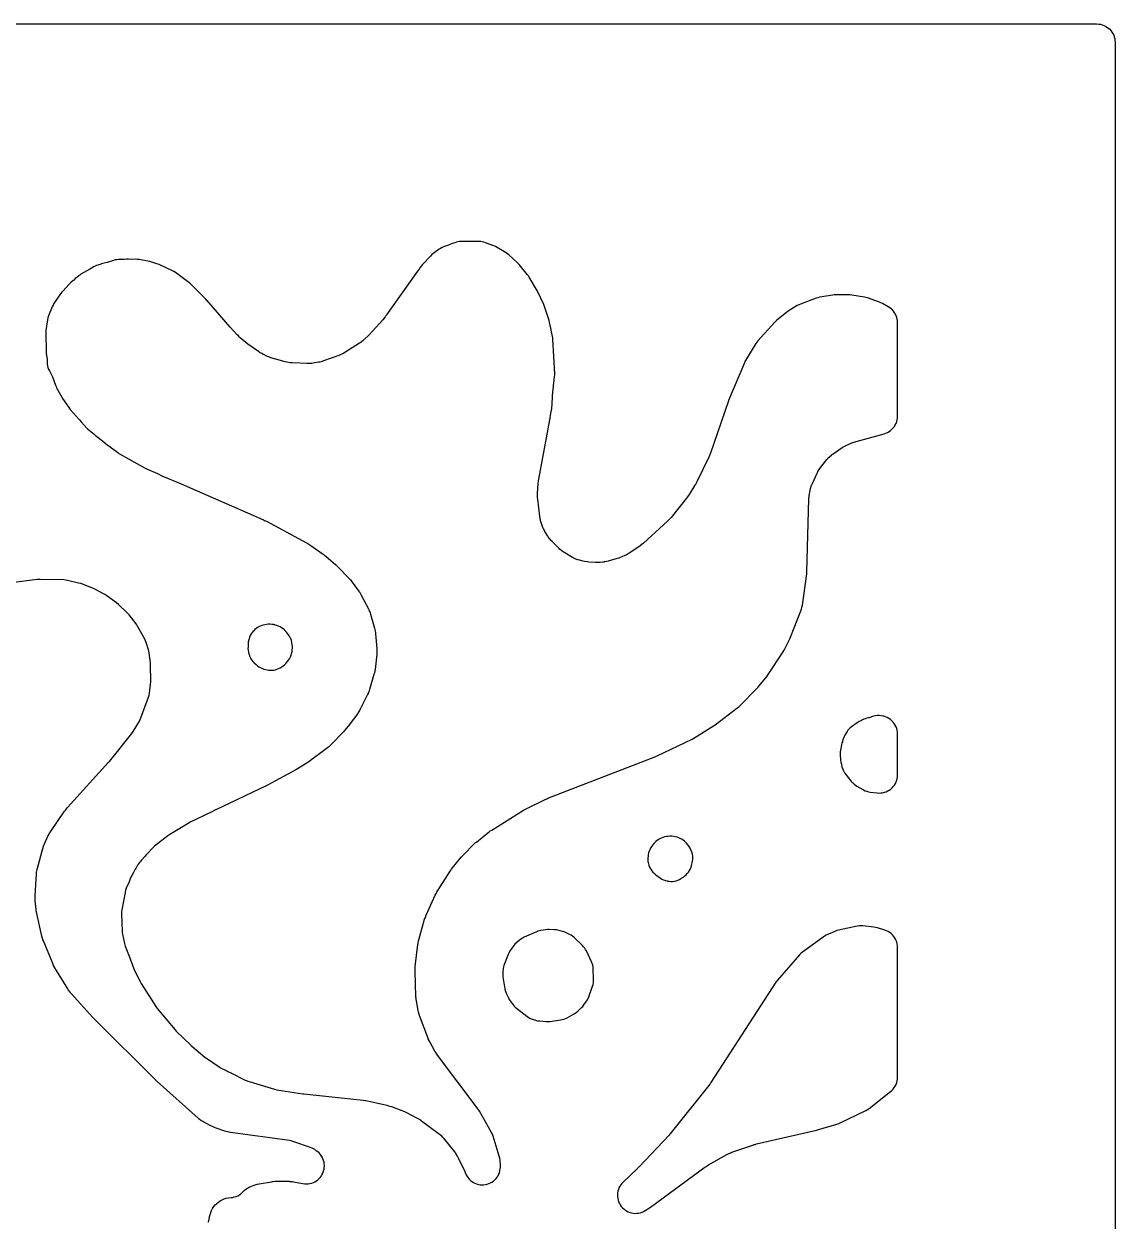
# Model space of a CAD drawing. Header units: millimetres. Extents: x 0 to 300, y 0 to 300.
# Drawn here: x 149.7 to 300.1, y 135.1 to 300.1 of the extents above; entities that cross this region are included whole.
import ezdxf

# ---------------------------------------------------------------- set-up
doc = ezdxf.new("R2010")
doc.units = ezdxf.units.MM
doc.layers.add('CUT', color=7, linetype='CONTINUOUS')

msp = doc.modelspace()

# ---------------------------------------------------------------- linework, layer by layer
at = {"layer": 'CUT'}
for points in [[(2.4114, 300.15), (297.5872, 300.15), (297.8933, 300.135), (298.1357, 300.099), (298.3734, 300.0395), (298.6041, 299.9569), (298.8256, 299.8521), (299.0358, 299.7262), (299.2326, 299.5802), (299.4142, 299.4156), (299.5787, 299.2341), (299.7247, 299.0373), (299.8507, 298.8271), (299.9554, 298.6056), (300.038, 298.3748), (300.0975, 298.1371), (300.1335, 297.8947), (300.1485, 297.5886), (300.1485, 2.4114)], [(175.0778, 134.9625), (175.1592, 135.1819), (175.2198, 135.408), (175.2589, 135.6388), (175.2728, 135.7529), (175.3375, 136.0466), (175.4299, 136.3327), (175.5492, 136.6086), (175.6943, 136.872), (175.8639, 137.1202), (176.0564, 137.3511), (176.2701, 137.5626), (176.503, 137.7528), (176.753, 137.9198), (177.0178, 138.0621), (177.295, 138.1786), (177.5821, 138.268), (177.8763, 138.3296), (178.2633, 138.3727), (178.2632, 138.3736), (178.441, 138.3939), (178.6885, 138.4479), (178.9293, 138.5267), (179.1608, 138.6295), (179.3807, 138.7552), (179.5868, 138.9025), (179.777, 139.0699), (180.0418, 139.328), (180.2698, 139.5121), (180.514, 139.6742), (180.797, 139.8262), (180.8251, 139.8397), (180.9845, 139.9114), (181.2011, 140.0029), (181.4039, 140.0818), (181.4404, 140.0947), (181.8579, 140.2164), (181.8956, 140.2251), (182.109, 140.2676), (183.8139, 140.556), (183.9705, 140.5791), (183.9986, 140.5827), (184.314, 140.6089), (184.3423, 140.6101), (184.5006, 140.6132), (186.0794, 140.6112), (186.2504, 140.6071), (186.281, 140.6057), (186.6216, 140.5741), (186.6519, 140.5698), (186.8208, 140.5424), (188.1527, 140.2948), (188.3948, 140.262), (188.6389, 140.2529), (188.8828, 140.2677), (189.1241, 140.3062), (189.3604, 140.3681), (189.5896, 140.4528), (189.8094, 140.5594), (190.0178, 140.687), (190.2127, 140.8344), (190.3923, 141), (190.5549, 141.1824), (190.6988, 141.3797), (190.8229, 141.5902), (190.9258, 141.8118), (191.0066, 142.0424), (191.0645, 142.2798), (191.0989, 142.5216), (191.1096, 142.7657), (191.0964, 143.0097), (191.0594, 143.2512), (190.999, 143.4879), (190.9159, 143.7177), (190.8107, 143.9382), (190.6844, 144.1474), (190.5384, 144.3432), (190.3739, 144.5239), (190.1926, 144.6877), (189.9962, 144.833), (189.7756, 144.98), (189.5966, 145.0887), (189.4092, 145.1821), (189.2146, 145.2595), (186.7697, 146.1149), (186.5283, 146.1859), (186.281, 146.2323), (178.1655, 147.3361), (177.9813, 147.3658), (177.9485, 147.372), (177.5857, 147.4587), (177.5537, 147.4681), (177.376, 147.5249), (176.1981, 147.934), (175.9448, 148.0323), (175.7755, 148.1053), (175.53, 148.2217), (174.4865, 148.764), (174.3492, 148.839), (174.3249, 148.853), (174.0815, 149.0065), (173.8518, 149.1797), (173.8302, 149.1975), (173.7114, 149.2993), (168.0561, 154.3566), (167.9815, 154.4252), (167.9314, 154.4725), (167.8586, 154.5431), (159.3694, 163.0037), (159.3018, 163.0728), (159.2564, 163.1205), (159.1906, 163.1913), (156.1867, 166.511), (156.072, 166.6439), (156.0521, 166.6681), (155.842, 166.9493), (155.8244, 166.9753), (155.7294, 167.1229), (153.9362, 170.0596), (153.8617, 170.1871), (153.8488, 170.2102), (153.7152, 170.4736), (153.7042, 170.4976), (153.6453, 170.633), (152.3564, 173.7629), (152.3001, 173.9081), (152.2905, 173.9343), (152.1962, 174.2311), (152.1889, 174.258), (152.1511, 174.4091), (151.444, 177.5059), (151.3988, 177.7369), (151.3731, 177.8947), (151.3425, 178.1281), (151.2257, 179.3047), (151.2138, 179.4565), (151.2122, 179.4838), (151.2068, 179.7882), (151.2074, 179.8154), (151.214, 179.9676), (151.4067, 182.9945), (151.4232, 183.181), (151.427, 183.2142), (151.4879, 183.5835), (151.495, 183.6162), (151.5392, 183.7982), (152.2614, 186.4775), (152.3045, 186.6252), (152.3128, 186.6515), (152.4169, 186.941), (152.4273, 186.9665), (152.4882, 187.1079), (152.972, 188.1699), (153.0438, 188.3188), (153.0573, 188.3451), (153.2203, 188.6327), (153.236, 188.6578), (153.3268, 188.7959), (155.284, 191.6334), (155.4337, 191.8356), (155.5399, 191.9693), (155.7028, 192.161), (161.3518, 198.3719), (161.372, 198.3945), (161.3757, 198.3986), (161.4579, 198.4961), (164.5426, 202.3505), (164.7292, 202.6177), (165.5973, 204.0514), (165.7129, 204.2651), (165.8072, 204.489), (166.8511, 207.3484), (166.9308, 207.6107), (166.9814, 207.8802), (167.1451, 209.1265), (167.1662, 209.4801), (167.1402, 211.7865), (167.12, 212.0773), (166.9429, 213.4541), (166.9051, 213.6715), (166.8483, 213.8848), (166.5342, 214.8839), (166.4477, 215.1178), (166.3382, 215.342), (165.3466, 217.1392), (165.2468, 217.3047), (165.1344, 217.462), (164.1713, 218.7059), (163.9261, 218.9786), (162.7223, 220.1344), (162.4474, 220.3629), (161.0954, 221.3322), (160.824, 221.5016), (159.375, 222.2818), (159.0523, 222.4271), (157.5072, 222.9951), (157.2158, 223.0824), (155.7032, 223.4374), (155.4485, 223.4834), (155.1904, 223.5028), (151.9031, 223.5795), (151.7091, 223.5765), (151.5158, 223.5585), (147.9738, 223.0883)]]:
    msp.add_lwpolyline(points, dxfattribs=at)
for points in [[(155.8502, 247.2609), (156.0634, 246.9878), (157.2843, 245.63), (157.3403, 245.5586), (157.5872, 245.2875), (157.6212, 245.2553), (158.3449, 244.4504), (158.4964, 244.296), (158.6607, 244.1551), (159.3641, 243.6032), (159.5164, 243.4589), (159.732, 243.2765), (160.5239, 242.6799), (160.8984, 242.3625), (161.1183, 242.1961), (161.3947, 242.01), (162.6075, 241.0583), (162.7679, 240.9424), (162.937, 240.8396), (166.3766, 238.9294), (166.5913, 238.8232), (168.0737, 238.177), (168.7617, 237.8328), (168.7915, 237.8182), (168.7969, 237.8156), (168.9247, 237.7581), (171.3461, 236.7503), (182.7293, 231.7876), (182.8721, 231.7217), (182.9682, 231.675), (183.1081, 231.6032), (188.649, 228.612), (188.8242, 228.5112), (188.9413, 228.4396), (189.1108, 228.3295), (190.9355, 227.0736), (191.0851, 226.965), (191.1849, 226.8888), (191.3291, 226.773), (192.7036, 225.6118), (194.6879, 223.5219), (194.799, 223.3817), (195.8275, 222.0186), (195.9227, 221.8867), (195.9392, 221.8627), (196.1119, 221.587), (196.1263, 221.5616), (196.2035, 221.4184), (197.18, 219.5093), (197.258, 219.3475), (197.2693, 219.3224), (197.2704, 219.3196), (197.2734, 219.3122), (197.2761, 219.3055), (197.2767, 219.3041), (197.2774, 219.3023), (197.2799, 219.2962), (197.4034, 218.9844), (197.4138, 218.954), (197.4677, 218.7827), (198.0276, 216.8447), (198.0742, 216.6672), (198.0817, 216.6352), (198.1486, 216.2745), (198.153, 216.242), (198.1731, 216.0596), (198.3429, 214.077), (198.3542, 213.8898), (198.3554, 213.8563), (198.3499, 213.4813), (198.3478, 213.4479), (198.331, 213.2611), (198.0902, 211.1707), (198.0683, 211.0109), (198.0637, 210.9824), (197.9994, 210.6664), (197.9924, 210.6383), (197.9502, 210.4827), (197.3335, 208.3917), (197.283, 208.2335), (197.2734, 208.2054), (197.1516, 207.8963), (197.1395, 207.8692), (197.0684, 207.719), (196.0479, 205.6797), (195.9764, 205.5439), (195.9631, 205.5199), (195.8038, 205.2576), (195.7886, 205.2347), (195.701, 205.1086), (195.1199, 204.3079), (194.3872, 203.3644), (193.9022, 202.7401), (193.7671, 202.5661), (193.7554, 202.551), (191.9954, 200.7672), (191.8918, 200.6662), (191.8729, 200.6485), (191.6546, 200.4589), (191.6344, 200.4427), (191.5199, 200.3543), (188.8126, 198.3478), (187.1851, 197.3279), (183.2578, 195.2133), (183.1801, 195.1727), (183.127, 195.1457), (183.0592, 195.1122), (176.116, 191.8118), (176.0928, 191.8006), (176.0887, 191.7986), (175.9922, 191.7489), (175.5826, 191.5265), (172.5291, 190.0621), (172.3179, 189.9481), (169.7757, 188.413), (169.5289, 188.243), (167.689, 186.8058), (167.53, 186.6705), (167.3828, 186.5225), (166.7349, 185.8137), (166.7279, 185.8073), (166.4915, 185.5599), (166.3772, 185.4225), (165.8571, 184.8536), (165.7316, 184.7051), (165.618, 184.5473), (165.4969, 184.3644), (165.4799, 184.344), (165.3469, 184.169), (165.2297, 183.9831), (165.1402, 183.826), (165.0102, 183.6297), (164.9051, 183.4562), (164.8145, 183.2748), (164.7713, 183.1789), (164.5361, 182.7662), (164.4265, 182.5502), (164.3382, 182.3246), (164.1945, 181.8967), (163.7919, 181.0019), (163.6861, 180.7237), (163.6142, 180.4349), (163.1694, 178.052), (163.1336, 177.7752), (163.1288, 177.4961), (163.2221, 175.0955), (163.2392, 174.8853), (163.2739, 174.6773), (163.541, 173.4093), (163.5871, 173.2254), (163.6469, 173.0456), (164.0004, 172.1045), (164.0676, 171.9121), (164.1226, 171.7791), (164.8342, 169.8841), (164.932, 169.6582), (165.6834, 168.133), (165.8196, 167.8914), (167.8575, 164.7032), (168.0463, 164.4457), (170.5107, 161.4993), (170.6846, 161.3118), (172.6708, 159.3785), (172.6959, 159.3544), (172.7005, 159.35), (172.8096, 159.2526), (174.6235, 157.7264), (174.8387, 157.5643), (176.6052, 156.3773), (176.8886, 156.2127), (177.56, 155.8797), (177.6418, 155.8295), (177.8124, 155.7422), (178.1974, 155.5635), (180.1959, 154.5721), (180.3814, 154.4893), (180.573, 154.4218), (180.8671, 154.3315), (180.8979, 154.3187), (181.0913, 154.2562), (181.3222, 154.1917), (184.2122, 153.3043), (184.5681, 153.2229), (188.1285, 152.6783), (188.194, 152.6692), (188.2087, 152.6673), (188.2572, 152.6617), (196.4618, 151.7903), (196.6762, 151.7612), (196.8212, 151.7373), (197.0337, 151.6959), (199.7287, 151.0897), (199.9659, 151.0281), (200.1254, 150.9811), (200.3581, 150.9042), (201.7864, 150.3796), (201.9988, 150.2942), (202.1412, 150.2318), (202.348, 150.1335), (203.9177, 149.3279), (204.0549, 149.2539), (204.0792, 149.2401), (204.3437, 149.0753), (204.3668, 149.0595), (204.4937, 148.969), (206.7967, 147.2527), (206.9195, 147.1572), (206.9411, 147.1396), (207.1555, 146.9503), (207.3534, 146.7439), (207.3718, 146.723), (207.4723, 146.6043), (209.0403, 144.671), (209.1763, 144.4926), (209.1996, 144.4602), (209.4385, 144.0807), (209.4577, 144.0456), (209.5597, 143.8458), (210.4548, 141.9548), (210.5784, 141.6675), (210.5794, 141.668), (210.6565, 141.4952), (210.7776, 141.2825), (210.9189, 141.0827), (211.079, 140.8976), (211.2565, 140.7291), (211.4497, 140.5787), (211.6566, 140.4479), (211.8753, 140.338), (212.1037, 140.2501), (212.3396, 140.1848), (212.5808, 140.143), (212.8249, 140.1249), (213.0696, 140.1308), (213.3125, 140.1606), (213.5514, 140.214), (213.7839, 140.2906), (214.0078, 140.3894), (214.2209, 140.5098), (214.4213, 140.6503), (214.607, 140.8098), (214.7762, 140.9867), (214.9272, 141.1793), (215.0587, 141.3857), (215.1694, 141.604), (215.2583, 141.8321), (215.3243, 142.0678), (215.3671, 142.3088), (215.386, 142.5528), (215.381, 142.7975), (215.3315, 143.5098), (215.2955, 143.7929), (215.2275, 144.0701), (214.3807, 146.8287), (214.2856, 147.0869), (214.1627, 147.3331), (212.4789, 150.287), (212.3074, 150.5484), (206.7112, 158.0141), (206.5711, 158.2143), (206.4805, 158.3532), (206.3537, 158.562), (205.6282, 159.8503), (205.5582, 159.9805), (205.5462, 160.004), (205.4219, 160.2721), (205.4117, 160.2966), (205.3576, 160.4341), (204.2371, 163.4544), (204.1841, 163.6072), (204.1752, 163.6348), (204.0893, 163.9465), (204.0828, 163.9747), (204.05, 164.1331), (203.8009, 165.4814), (203.7783, 165.6179), (203.7746, 165.6424), (203.7446, 165.9173), (203.7428, 165.942), (203.7354, 166.0802), (203.6122, 169.5832), (203.6099, 169.7296), (203.61, 169.7559), (203.6225, 170.0484), (203.6247, 170.0745), (203.6395, 170.2202), (204.0104, 173.2692), (204.0306, 173.4121), (204.0347, 173.4376), (204.0914, 173.7204), (204.0975, 173.7455), (204.134, 173.8851), (204.9365, 176.7303), (204.9779, 176.8669), (204.9857, 176.8912), (205.0839, 177.1592), (205.0936, 177.1828), (205.1502, 177.3138), (206.3958, 180.0499), (206.5161, 180.2909), (206.6035, 180.4513), (206.7408, 180.683), (208.4577, 183.3565), (208.574, 183.5272), (208.6562, 183.6409), (208.7818, 183.8049), (209.9789, 185.282), (210.106, 185.4307), (210.1949, 185.5294), (210.3296, 185.6713), (211.6805, 187.0222), (211.8233, 187.1577), (211.9227, 187.2472), (212.0724, 187.375), (213.6711, 188.6688), (213.8578, 188.8105), (213.9875, 188.9027), (214.1828, 189.0324), (218.5756, 191.758), (218.7364, 191.8524), (218.8472, 191.9137), (219.0125, 191.9999), (221.5456, 193.2419), (221.6913, 193.3095), (221.7912, 193.3533), (221.9396, 193.4146), (236.8089, 199.1856), (236.8431, 199.1992), (236.8493, 199.2017), (236.9914, 199.2645), (241.8158, 201.5776), (242.0428, 201.7013), (244.7731, 203.3773), (244.9792, 203.5185), (247.9971, 205.8151), (248.2501, 206.036), (250.8939, 208.6773), (251.0822, 208.888), (252.1788, 210.2643), (252.3146, 210.4521), (254.3616, 213.5761), (254.4988, 213.8128), (255.3043, 215.3963), (255.4106, 215.6356), (256.8855, 219.4862), (256.9719, 219.7571), (257.027, 220.036), (257.6272, 224.351), (257.6501, 224.6254), (257.9323, 234.6954), (257.9394, 234.8446), (257.9412, 234.8713), (257.9734, 235.1684), (257.9773, 235.1948), (258.0022, 235.3422), (258.1019, 235.868), (258.1516, 236.0922), (258.1616, 236.1318), (258.3016, 236.5687), (258.3164, 236.6068), (258.4061, 236.8181), (259.0553, 238.2249), (259.1567, 238.4282), (259.1758, 238.4638), (259.4144, 238.85), (259.4377, 238.883), (259.5742, 239.0646), (260.4131, 240.1135), (260.5362, 240.2595), (260.5589, 240.2851), (260.8049, 240.5355), (261.0752, 240.7596), (261.1025, 240.78), (261.2584, 240.8904), (262.5328, 241.7444), (262.6723, 241.8335), (262.6976, 241.8489), (262.9877, 242.0082), (263.0143, 242.0213), (263.1644, 242.0912), (263.8637, 242.3984), (263.9912, 242.4516), (264.0143, 242.4607), (264.2747, 242.5529), (264.2984, 242.5603), (264.431, 242.5991), (268.3067, 243.6568), (268.545, 243.7348), (268.7742, 243.8364), (268.9922, 243.9604), (269.1966, 244.1056), (269.3854, 244.2705), (269.5568, 244.4535), (269.709, 244.6528), (269.8405, 244.8663), (269.9499, 245.0919), (270.0361, 245.3274), (270.0984, 245.5703), (270.1359, 245.8182), (270.1485, 246.0686), (270.1485, 258.9806), (270.1369, 259.2209), (270.1023, 259.4591), (270.0449, 259.6928), (269.9653, 259.9199), (269.8643, 260.1383), (269.7427, 260.346), (269.6017, 260.541), (269.4427, 260.7216), (269.267, 260.886), (269.0763, 261.0328), (268.8723, 261.1605), (268.0576, 261.6179), (267.8621, 261.7167), (267.6588, 261.7979), (265.9846, 262.3832), (265.7848, 262.4438), (265.5807, 262.4876), (263.8498, 262.7834), (263.6243, 262.8115), (263.3972, 262.8189), (261.5906, 262.7962), (261.406, 262.7871), (261.2227, 262.7643), (259.3875, 262.4674), (259.1476, 262.4163), (258.9138, 262.342), (256.7448, 261.5337), (256.5177, 261.4359), (256.3013, 261.3163), (255.0879, 260.5646), (254.8375, 260.3873), (253.5145, 259.3231), (253.3644, 259.1922), (253.2253, 259.0499), (250.883, 256.454), (250.7345, 256.273), (250.6035, 256.0789), (249.2038, 253.779), (249.1119, 253.6144), (249.0327, 253.4434), (246.853, 248.2289), (246.8412, 248.2001), (246.8392, 248.1952), (246.7937, 248.0734), (244.3559, 240.9912), (244.2763, 240.7806), (244.2179, 240.6393), (244.1258, 240.4337), (242.4647, 237.0094), (242.375, 236.836), (242.311, 236.7199), (242.2124, 236.5515), (241.4285, 235.2892), (241.2961, 235.0905), (241.2019, 234.9584), (241.0571, 234.7685), (238.9103, 232.1308), (238.7334, 231.9287), (238.6085, 231.7959), (238.4175, 231.6069), (235.1294, 228.5786), (235.0198, 228.4816), (234.9998, 228.4646), (234.7697, 228.2837), (234.7485, 228.2683), (234.6283, 228.1847), (233.1476, 227.1974), (233.0139, 227.1122), (232.9896, 227.0975), (232.7118, 226.9444), (232.6864, 226.9318), (232.5429, 226.8642), (232.1421, 226.6858), (231.8936, 226.5856), (231.7227, 226.5237), (231.4677, 226.4415), (230.247, 226.0958), (230.0787, 226.0524), (230.0485, 226.0453), (229.7068, 225.982), (229.6761, 225.9777), (229.5034, 225.958), (229.1178, 225.923), (228.9786, 225.9129), (228.9537, 225.9116), (228.714, 225.9077), (228.6641, 225.9085), (228.6628, 225.9086), (228.6001, 225.9096), (228.5104, 225.9131), (227.566, 225.9682), (227.3867, 225.983), (227.3547, 225.9864), (226.9994, 226.0416), (226.9679, 226.0481), (226.7925, 226.0884), (226.2751, 226.2206), (226.1081, 226.2674), (226.0784, 226.2765), (225.7782, 226.3836), (225.4891, 226.518), (225.4616, 226.5323), (225.3098, 226.6162), (224.2465, 227.2358), (224.1096, 227.3196), (224.0854, 227.3351), (223.8441, 227.505), (223.6181, 227.6949), (223.5969, 227.7143), (223.4809, 227.8252), (222.4986, 228.806), (222.3518, 228.9611), (222.3461, 228.9675), (221.9712, 229.4559), (221.9205, 229.5321), (221.6124, 230.0252), (221.5185, 230.1841), (221.5024, 230.2129), (221.3385, 230.5436), (221.3254, 230.5739), (221.2558, 230.7449), (221.0517, 231.2847), (220.9777, 231.5), (220.9657, 231.5387), (220.8576, 231.9805), (220.8503, 232.0204), (220.8165, 232.2455), (220.5298, 234.6511), (220.5129, 234.828), (220.5106, 234.8596), (220.5022, 235.2147), (220.5029, 235.2464), (220.5113, 235.4238), (220.611, 236.8285), (220.6316, 237.0368), (220.6496, 237.1779), (220.6818, 237.3848), (222.1975, 245.5951), (222.2036, 245.6295), (222.2047, 245.6357), (222.2251, 245.7814), (222.2745, 246.23), (222.4628, 247.1412), (222.4967, 247.3491), (222.5129, 247.5591), (222.5316, 248.0893), (222.5317, 248.0896), (222.5745, 248.4291), (222.5824, 248.5665), (222.5841, 248.8186), (222.5728, 248.9379), (222.8591, 251.5359), (222.873, 251.7363), (222.8708, 251.9372), (222.628, 256.6916), (222.6102, 256.8884), (222.5768, 257.0832), (222.4, 257.9163), (222.3989, 257.9264), (222.3802, 258.0095), (222.1665, 259.016), (222.0966, 259.2758), (221.4684, 261.1918), (221.3603, 261.4659), (220.5011, 263.3163), (220.3785, 263.5477), (219.3533, 265.26), (219.2442, 265.4267), (219.1222, 265.5842), (217.9582, 266.969), (217.7258, 267.2107), (216.5228, 268.3039), (216.3452, 268.4509), (216.1549, 268.5809), (214.924, 269.3409), (214.7091, 269.4594), (214.4836, 269.5563), (213.3129, 269.9926), (213.1007, 270.0611), (212.8834, 270.1104), (212.6625, 270.1401), (212.4398, 270.15), (209.9679, 270.15), (209.7451, 270.1401), (209.5241, 270.1103), (209.3066, 270.0609), (209.0944, 269.9924), (208.7694, 269.8712), (208.6305, 269.8347), (208.4216, 269.7594), (208.2262, 269.6687), (207.5432, 269.4139), (207.3319, 269.3238), (207.1297, 269.2147), (206.9384, 269.0875), (206.0651, 268.4471), (205.8869, 268.3035), (205.7226, 268.1441), (204.6566, 267.0109), (204.4394, 266.7457), (204.2929, 266.5394), (204.2883, 266.5343), (204.1569, 266.3591), (203.9551, 266.064), (199.6891, 260.0587), (199.6113, 259.9531), (199.5571, 259.8822), (199.4756, 259.7794), (199.1486, 259.3812), (197.2957, 257.3046), (196.5832, 256.6301), (196.4505, 256.5103), (196.4263, 256.4895), (196.1447, 256.2697), (196.1186, 256.2512), (195.9702, 256.1516), (193.9206, 254.8455), (193.7402, 254.7376), (193.7075, 254.7192), (193.33, 254.5345), (193.2955, 254.5199), (193.0996, 254.4437), (190.9832, 253.6877), (190.824, 253.6349), (190.7953, 253.626), (190.4707, 253.5419), (190.4414, 253.5357), (190.2766, 253.5046), (189.5655, 253.3868), (189.375, 253.3603), (189.3409, 253.3564), (188.9573, 253.3328), (188.923, 253.3324), (188.7308, 253.3354), (186.6539, 253.4205), (186.4334, 253.436), (186.3943, 253.44), (185.958, 253.5099), (185.9196, 253.5184), (185.7053, 253.5725), (183.901, 254.0851), (183.7516, 254.131), (183.725, 254.1397), (183.4324, 254.2499), (183.4066, 254.2609), (183.264, 254.325), (182.6305, 254.6261), (182.4855, 254.6989), (182.4599, 254.7124), (182.1801, 254.8765), (182.1557, 254.8922), (182.0213, 254.9831), (180.5446, 256.03), (179.5158, 256.8964), (179.3548, 257.0401), (179.2483, 257.1407), (179.0959, 257.2935), (178.0993, 258.3509), (174.897, 262.0556), (174.8739, 262.082), (174.8697, 262.0868), (174.7685, 262.1941), (172.6836, 264.2772), (172.545, 264.4056), (172.3971, 264.5232), (170.5677, 265.8677), (170.3638, 266.0027), (170.1476, 266.1172), (168.3176, 266.9743), (167.9803, 267.1035), (167.0342, 267.3893), (166.7523, 267.4569), (165.5712, 267.6687), (165.3284, 267.7), (165.0837, 267.7075), (164.3854, 267.6946), (164.1079, 267.7175), (163.8187, 267.7079), (163.4911, 267.678), (162.7065, 267.6635), (162.472, 267.6481), (162.24, 267.6107), (162.0125, 267.5518), (161.1626, 267.2883), (160.7484, 267.1873), (160.5647, 267.135), (160.3856, 267.0688), (160.1787, 266.9833), (159.6941, 266.833), (159.4849, 266.7578), (159.2832, 266.6643), (159.0906, 266.5533), (158.9814, 266.4837), (158.9181, 266.4548), (158.7565, 266.3659), (157.5439, 265.6398), (157.3824, 265.5344), (157.2295, 265.4169), (156.971, 265.2018), (156.7473, 265.0408), (156.5389, 264.8519), (156.4865, 264.7987), (156.12, 264.4939), (155.8557, 264.2389), (155.079, 263.3708), (154.9961, 263.2866), (154.8374, 263.1096), (154.7628, 263.0085), (154.7252, 262.9628), (154.6084, 262.7946), (154.4973, 262.6198), (153.82, 261.6036), (153.6876, 261.3808), (153.579, 261.1454), (153.0829, 259.9049), (152.9927, 259.6359), (152.9335, 259.3584), (152.7064, 257.8888), (152.6826, 257.6739), (152.6775, 257.4578), (152.7244, 255.0764), (152.756, 254.7265), (152.8815, 253.9502), (152.8822, 253.5024), (152.8946, 253.2565), (152.9312, 253.013), (152.9916, 252.7743), (153.0751, 252.5428), (153.1811, 252.3205), (153.6089, 251.526), (154.026, 250.3499), (154.0998, 250.1655), (154.188, 249.9876), (154.8847, 248.7113), (155.0067, 248.5108)], [(181.8786, 211.6827), (182.0669, 211.5506), (182.2665, 211.4364), (182.4758, 211.341), (182.7576, 211.2279), (182.9752, 211.1519), (183.1989, 211.0964), (183.4268, 211.0617), (183.6569, 211.0481), (183.8872, 211.0558), (184.1159, 211.0846), (184.1187, 211.0851), (184.3483, 211.1362), (184.5721, 211.2085), (184.7881, 211.3016), (185.0138, 211.4118), (185.2257, 211.5282), (185.4253, 211.6645), (185.6108, 211.8195), (185.7805, 211.9916), (185.9907, 212.2265), (186.1555, 212.4314), (186.2978, 212.6525), (186.4162, 212.8872), (186.5092, 213.1332), (186.5843, 213.3683), (186.6489, 213.6127), (186.6885, 213.8624), (186.7027, 214.1147), (186.6913, 214.3673), (186.6663, 214.628), (186.6257, 214.8965), (186.5563, 215.1589), (186.4589, 215.4123), (186.4045, 215.5178), (186.393, 215.545), (186.3481, 215.6272), (186.3345, 215.6537), (186.3228, 215.6736), (186.274, 215.763), (186.2485, 215.8004), (186.1714, 215.9318), (186.0381, 216.1358), (185.8856, 216.3258), (185.7153, 216.5001), (185.6942, 216.5178), (185.5425, 216.6654), (185.3465, 216.8212), (185.1359, 216.9566), (185.0017, 217.0336), (184.7639, 217.1538), (184.5147, 217.248), (184.2568, 217.3152), (184.1538, 217.3305), (184.0873, 217.3478), (183.8448, 217.3861), (183.5996, 217.4004), (183.3543, 217.3906), (183.1284, 217.3704), (182.9023, 217.3398), (182.6799, 217.2887), (182.4632, 217.2175), (182.2538, 217.1268), (182.0895, 217.0466), (181.8906, 216.938), (181.7024, 216.8119), (181.5263, 216.6693), (181.3639, 216.5113), (181.3028, 216.4462), (181.1452, 216.2611), (181.0063, 216.0615), (180.8875, 215.8494), (180.7898, 215.6268), (180.7143, 215.3957), (180.6711, 215.2383), (180.6121, 214.963), (180.5844, 214.6827), (180.5884, 214.4012), (180.5901, 214.3776), (180.5826, 214.3006), (180.5708, 214.0531), (180.5836, 213.8055), (180.6208, 213.5605), (180.6821, 213.3203), (180.7668, 213.0874), (180.7905, 213.0382), (180.873, 212.8424), (180.9839, 212.6359), (181.1136, 212.4407), (181.261, 212.2585), (181.4248, 212.0909), (181.7033, 211.8316)], [(263.8211, 195.6759), (263.9101, 195.5924), (263.9759, 195.5175), (264.1554, 195.3497), (264.3505, 195.2003), (264.5593, 195.0708), (265.4752, 194.5635), (265.692, 194.4567), (265.9181, 194.3714), (266.1514, 194.3083), (266.3896, 194.268), (267.3515, 194.153), (267.5993, 194.1357), (267.8476, 194.1432), (268.094, 194.1753), (268.3359, 194.2316), (268.571, 194.3117), (268.7971, 194.4147), (269.0118, 194.5397), (269.213, 194.6853), (269.3988, 194.8502), (269.5673, 195.0327), (269.7169, 195.231), (269.846, 195.4432), (269.9535, 195.6672), (270.0382, 195.9007), (270.0993, 196.1415), (270.1362, 196.3871), (270.1485, 196.6353), (270.1485, 196.7525), (270.1485, 196.8544), (270.1485, 201.8731), (270.1485, 202.187), (270.1485, 202.2857), (270.1356, 202.5394), (270.097, 202.7904), (270.0332, 203.0363), (269.9447, 203.2744), (269.8325, 203.5023), (269.6978, 203.7176), (269.5419, 203.9182), (269.3665, 204.1019), (269.1733, 204.2668), (268.9644, 204.4113), (268.7419, 204.5339), (268.5081, 204.6332), (268.2655, 204.7083), (268.1681, 204.7331), (267.9043, 204.7854), (267.6364, 204.809), (267.3675, 204.8037), (267.1007, 204.7695), (266.8391, 204.7069), (266.1886, 204.5136), (266.124, 204.5014), (265.9175, 204.4436), (265.7819, 204.3928), (265.7203, 204.3745), (265.5118, 204.3024), (265.3105, 204.2122), (265.1887, 204.1441), (265.0978, 204.1055), (264.8374, 203.9766), (264.5937, 203.8183), (264.272, 203.5817), (263.9949, 203.4104), (263.8037, 203.2796), (263.6254, 203.1317), (263.4616, 202.9678), (263.3136, 202.7895), (263.1828, 202.5983), (262.8834, 202.1139), (262.7693, 201.9082), (262.675, 201.6927), (262.6013, 201.4692), (262.5491, 201.2398), (262.5406, 201.1927), (262.4837, 201.0457), (262.4102, 200.7599), (262.271, 200.0452), (262.2375, 199.8189), (262.2249, 199.5905), (262.2332, 199.3619), (262.2413, 199.2636), (262.2438, 199.181), (262.2437, 199.1645), (262.2675, 198.9455), (262.2907, 198.6645), (262.3299, 198.3838), (262.4006, 198.1094), (262.4065, 198.091), (262.4172, 198.027), (262.486, 197.7288), (262.5907, 197.4412), (262.6527, 197.2989), (262.7481, 197.1034), (262.7763, 197.0564), (262.7821, 197.0443), (262.8948, 196.8526), (263.024, 196.6716), (263.6545, 195.8675)], [(240.28, 182.3534), (240.6561, 182.5978), (240.8336, 182.7245), (240.9994, 182.8662), (241.1522, 183.0218), (241.2909, 183.1901), (241.3269, 183.2379), (241.4672, 183.445), (241.586, 183.665), (241.6823, 183.8958), (241.7551, 184.1351), (241.8494, 184.5122), (241.8941, 184.7324), (241.9188, 184.9556), (241.9234, 185.1802), (241.9078, 185.4043), (241.9028, 185.4477), (241.8577, 185.7133), (241.7842, 185.9726), (241.6832, 186.2225), (241.5353, 186.5383), (241.4047, 186.7814), (241.248, 187.0086), (241.0673, 187.2171), (240.9662, 187.3215), (240.7874, 187.489), (240.593, 187.6381), (240.385, 187.7675), (240.2521, 187.8414), (240.0051, 187.9615), (239.7464, 188.0537), (239.4792, 188.1171), (239.286, 188.1518), (239.0114, 188.1856), (238.7348, 188.1888), (238.4595, 188.1614), (238.275, 188.1327), (238.0271, 188.0812), (237.7856, 188.0048), (237.5531, 187.9043), (237.3764, 187.8171), (237.1776, 187.7075), (236.9896, 187.5804), (236.8138, 187.4366), (236.6934, 187.3286), (236.5307, 187.1688), (236.3833, 186.9949), (236.2523, 186.8082), (236.1389, 186.6104), (236.0171, 186.3735), (235.9079, 186.1297), (235.8252, 185.8757), (235.7701, 185.6142), (235.7439, 185.4455), (235.7189, 185.2134), (235.7156, 184.9801), (235.7341, 184.7474), (235.7742, 184.5175), (235.7986, 184.4082), (235.8675, 184.1601), (235.9615, 183.9205), (236.0797, 183.6918), (236.113, 183.6347), (236.2585, 183.4134), (236.4266, 183.2087), (236.6154, 183.0229), (236.8227, 182.8582), (237.4412, 182.4182), (237.659, 182.2796), (237.8899, 182.1642), (238.1315, 182.0733), (238.3811, 182.0077), (238.4084, 182.002), (238.6496, 181.964), (238.8933, 181.9497), (239.1372, 181.9593), (239.379, 181.9925), (239.6164, 182.0492), (239.8472, 182.1288), (240.0691, 182.2305)], [(219.6227, 163.0213), (219.8311, 162.9461), (220.2381, 162.8194), (220.5098, 162.7512), (220.7874, 162.7139), (221.7166, 162.6416), (221.9842, 162.6351), (222.2509, 162.6573), (223.6842, 162.8543), (223.916, 162.8974), (224.1427, 162.9621), (224.3622, 163.0479), (224.5727, 163.154), (225.5685, 163.7161), (225.8207, 163.8792), (226.0515, 164.0713), (226.5703, 164.5588), (226.7362, 164.7303), (226.885, 164.9169), (227.2502, 165.4226), (227.3801, 165.6219), (227.4906, 165.8327), (227.5805, 166.053), (228.1026, 167.5299), (228.1719, 167.7605), (228.2186, 167.9968), (228.2424, 168.2364), (228.243, 168.4772), (228.177, 169.9238), (228.1537, 170.169), (228.1064, 170.4107), (228.0355, 170.6466), (227.9417, 170.8743), (227.2415, 172.3623), (227.1336, 172.5665), (227.0074, 172.7598), (226.8639, 172.9407), (226.7043, 173.1076), (225.5472, 174.2104), (225.3527, 174.3776), (225.142, 174.524), (224.9175, 174.6481), (224.4431, 174.8792), (224.197, 174.9833), (223.9412, 175.0604), (223.3109, 175.2144), (223.0725, 175.2605), (222.8308, 175.2833), (222.1127, 175.3158), (221.8593, 175.3144), (221.6074, 175.2874), (220.9661, 175.1856), (220.7555, 175.1428), (220.5494, 175.0821), (220.3492, 175.0039), (218.6484, 174.2536), (218.4101, 174.133), (218.1861, 173.9876), (217.9789, 173.8191), (217.3843, 173.2805), (217.2252, 173.1228), (217.0808, 172.9515), (216.9524, 172.768), (216.6487, 172.2899), (216.5292, 172.0798), (216.4304, 171.8591), (215.9302, 170.5783), (215.8615, 170.3776), (215.81, 170.1719), (215.7762, 169.9625), (215.7197, 169.4846), (215.7032, 169.2558), (215.7078, 169.0264), (215.7334, 168.7984), (215.9975, 167.1369), (216.0471, 166.8995), (216.1195, 166.668), (216.214, 166.4447), (216.4826, 165.887), (216.5987, 165.6732), (216.735, 165.4717), (217.129, 164.9464), (217.2724, 164.7721), (217.431, 164.6114), (217.6035, 164.4657), (219.0487, 163.3525), (219.23, 163.2253), (219.4218, 163.1145)], [(232.5792, 136.6498), (232.7858, 136.5184), (233.0043, 136.4077), (233.2326, 136.319), (233.4685, 136.2531), (233.7097, 136.2106), (233.9539, 136.1918), (234.1988, 136.1971), (234.442, 136.2263), (234.6811, 136.2791), (234.914, 136.3551), (235.1382, 136.4535), (235.3518, 136.5734), (235.9239, 136.9325), (235.9534, 136.9513), (235.9585, 136.9546), (236.0793, 137.0379), (243.573, 142.5387), (243.7544, 142.6638), (243.8802, 142.7452), (244.0688, 142.8595), (246.6235, 144.3074), (246.7768, 144.3896), (246.8046, 144.4037), (247.1217, 144.5464), (247.1507, 144.5578), (247.3139, 144.618), (250.2145, 145.6116), (250.3982, 145.6693), (250.524, 145.7053), (250.7105, 145.7535), (258.9776, 147.6655), (259.0035, 147.6716), (259.0082, 147.6728), (259.1165, 147.7016), (261.7597, 148.4696), (261.9604, 148.5373), (262.1547, 148.6217), (265.7771, 150.3816), (266.0093, 150.51), (266.2265, 150.6623), (269.1903, 152.9842), (269.3803, 153.1492), (269.5528, 153.3324), (269.706, 153.532), (269.8383, 153.7461), (269.9485, 153.9723), (270.0353, 154.2085), (270.098, 154.4522), (270.1359, 154.7009), (270.1485, 154.9522), (270.1485, 172.8424), (270.1368, 173.0844), (270.1017, 173.3242), (270.0435, 173.5594), (269.9628, 173.7879), (269.8604, 174.0075), (269.7372, 174.2162), (269.5944, 174.4119), (269.4333, 174.5929), (269.2555, 174.7575), (269.0625, 174.9041), (268.8563, 175.0313), (268.6387, 175.1379), (268.4118, 175.223), (267.3803, 175.5538), (267.1287, 175.6202), (266.8716, 175.6601), (265.3578, 175.8151), (265.1015, 175.8281), (264.8452, 175.8148), (264.5916, 175.7752), (262.0249, 175.2386), (261.7587, 175.1675), (261.502, 175.0675), (260.3184, 174.5295), (260.089, 174.4106), (259.8732, 174.2686), (257.0235, 172.1761), (256.8144, 172.0044), (256.625, 171.811), (253.5782, 168.3426), (253.3585, 168.0523), (244.3895, 154.2129), (244.288, 154.0642), (244.2166, 153.9649), (244.1081, 153.8213), (238.95, 147.3247), (238.8441, 147.1972), (238.7702, 147.1122), (238.6588, 146.9895), (234.5052, 142.6147), (234.4405, 142.5482), (234.3959, 142.5035), (234.3296, 142.4387), (232.2972, 140.4998), (232.1284, 140.3223), (231.9779, 140.1291), (231.847, 139.9221), (231.7369, 139.7033), (231.6489, 139.4747), (231.5835, 139.2387), (231.5416, 138.9974), (231.5236, 138.7531), (231.5295, 138.5082), (231.5593, 138.2651), (231.6128, 138.0261), (231.6894, 137.7935), (231.7884, 137.5695), (231.9089, 137.3562), (232.0496, 137.1558), (232.2093, 136.9701), (232.3864, 136.8009)]]:
    msp.add_lwpolyline(points, close=True, dxfattribs=at)

doc.saveas('drawing.dxf')
